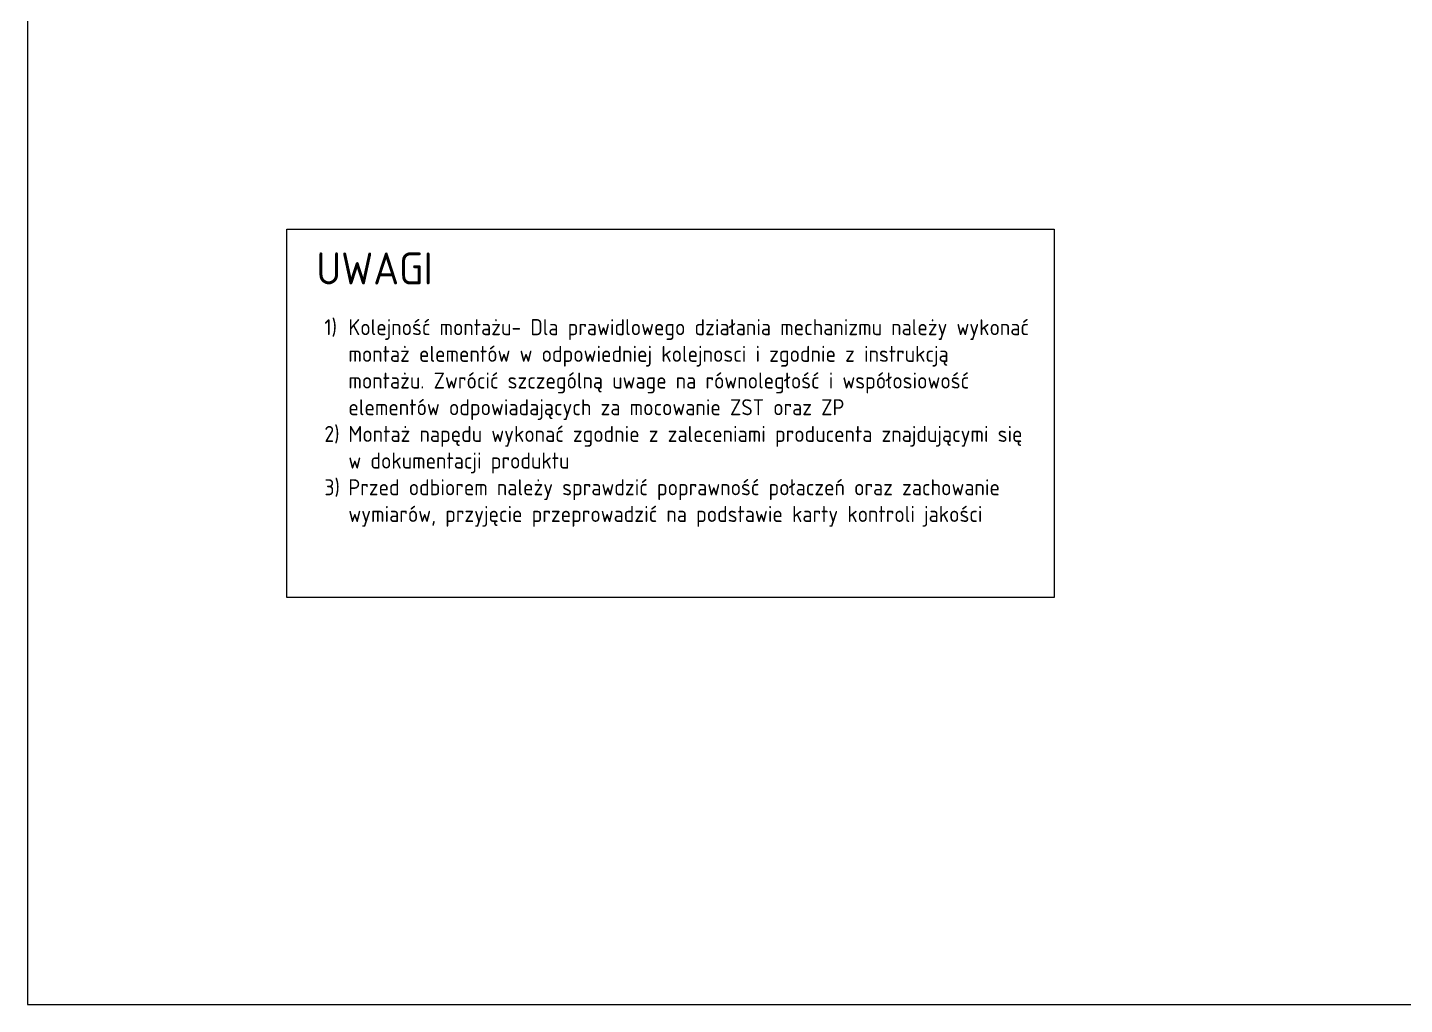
# Model space of a CAD drawing. Header units: millimetres. Extents: x 825 to 4294, y 1031 to 3282.
# Drawn here: x 3453.4 to 3883.6, y 2085.6 to 2390.6 of the extents above; entities that cross this region are included whole.
import ezdxf

# ---------------------------------------------------------------- set-up
doc = ezdxf.new("R2010")
doc.units = ezdxf.units.MM
doc.layers.add('wymiar', color=90, linetype='Continuous')
doc.styles.get("Standard").update_dxf_attribs({"font": 'geniso.shx'})

msp = doc.modelspace()

# ---------------------------------------------------------------- linework, layer by layer
for p, q in [((3453.37811, 3274.55207), (3453.37811, 2085.55207)), ((3453.37811, 2085.55207), (4294.37811, 2085.55207))]:
    msp.add_line(p, q)
at = {"layer": 'wymiar'}
msp.add_lwpolyline([(3534.44104, 2327.63576), (3774.11853, 2327.63576), (3774.11853, 2212.60163), (3534.44104, 2212.60163)], close=True, dxfattribs=at)

# ---------------------------------------------------------------- texts
at = {"layer": 'wymiar', "insert": (3543.63043, 2320.40342), "char_height": 2.5, "attachment_point": 1}
msp.add_mtext_dynamic_manual_height_columns('{\\H4x;UWAGI\\P}\\P\\pxi-3,l4,t4;{\\H2x;1)^IKolejność montażu- Dla prawidlowego działania mechanizmu należy wykonać montaż elementów w odpowiedniej kolejnosci i zgodnie z instrukcją montażu. Zwrócić szczególną uwage na równoległość i współosiowość elementów odpowiadających za mocowanie ZST oraz ZP\\P2)^IMontaż napędu wykonać zgodnie z zaleceniami producenta znajdującymi się w dokumentacji produktu\\P3)^IPrzed odbiorem należy sprawdzić poprawność połaczeń oraz zachowanie wymiarów, przyjęcie przeprowadzić na podstawie karty kontroli jakości}', width=222.7289895, gutter_width=12.5, heights=[0], dxfattribs=at)

doc.saveas('drawing.dxf')
